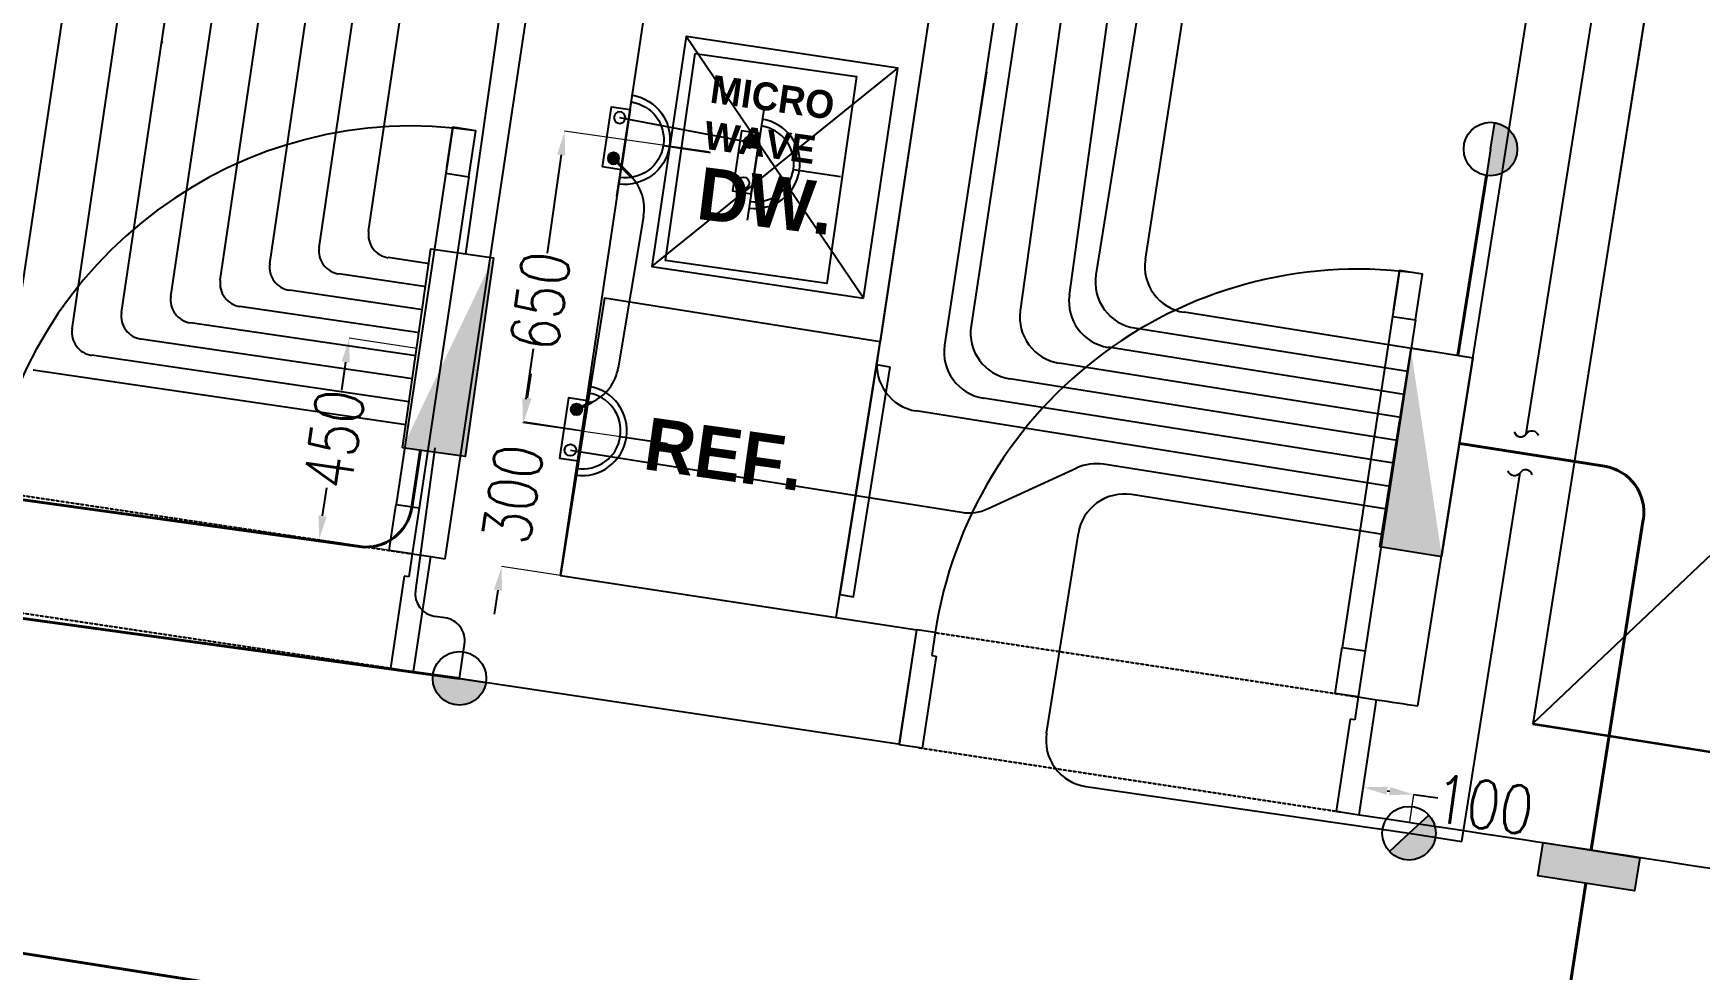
# Model space of a CAD drawing. Extents: x -678889171 to 586587, y -792238163 to 335485.
# Drawn here: x 31420 to 35003, y 39229 to 41243 of the extents above; entities that cross this region are included whole.
import ezdxf

# ---------------------------------------------------------------- set-up
doc = ezdxf.new("R2010")
doc.units = 0
doc.header["$MEASUREMENT"] = 0
for name, pattern in [('XR-A-9TH-FLOOR$0$XR-A-CORE$0$$0$HIDDEN-Z', [3, 2, -1]), ('XR-A-TYP30$0$XR-A-TYP-2-3-4-6-7-8-9-10$0$HIDDEN', [0.375, 0.25, -0.125]), ('XR-A-TYP31$0$XR-A-TYP-1-2-3-4-5-6-7-8-9$0$XR-A-TYP-2-3-4-6-7-8-9-10$0$HIDDEN', [0.375, 0.25, -0.125]), ('XR-Ducts$0$XR-A-CORE$0$$0$HIDDEN-Z', [3, 2, -1])]:
    doc.linetypes.add(name, pattern=pattern)
doc.layers.get('0').update_dxf_attribs({"color": 8})
doc.layers.get('Defpoints').update_dxf_attribs({"color": 252})
for name, color, linetype in [('1', 8, 'Continuous'), ('25MM POWER CONDUIT', 4, 'Continuous'), ('E-CUT-LINE', 1, 'Continuous'), ('E-POW-BLOCK', 4, 'Continuous'), ('E-POW-WIR-NO', 4, 'Continuous'), ('HR_LIGHT', 1, 'Continuous'), ('loop line emped', 1, 'Continuous'), ('MEP', 4, 'Continuous'), ('power ex -wire', 6, 'Continuous'), ('powr wire', 4, 'Continuous'), ('XFRB100$0$11032-XEFR-B1$0$E-POWER-PANEL', 1, 'Continuous'), ('XFRB100$0$11032-XEFR-B1$0$E-POWR-PANL', 2, 'Continuous'), ('XR-A-9TH-FLOOR$0$A-WALL', 252, 'Continuous'), ('XR-A-TYP30$0$A-ANNO-NOTE', 252, 'Continuous'), ('XR-A-TYP30$0$A-WALL', 252, 'Continuous'), ('XR-A-TYP30$0$XR-A-TYP-1-2-3-4-5-6-7-8-9$0$A-ANNO-NOTE', 252, 'Continuous'), ('XR-A-TYP30$0$XR-A-TYP-1-2-3-4-5-6-7-8-9$0$A-EQPM', 252, 'Continuous'), ('XR-A-TYP30$0$XR-A-TYP-2-3-4-6-7-8-9-10$0$A-DOOR', 252, 'Continuous'), ('XR-A-TYP30$0$XR-A-TYP-2-3-4-6-7-8-9-10$0$A-FLOR-OVHD', 252, 'XR-A-TYP30$0$XR-A-TYP-2-3-4-6-7-8-9-10$0$HIDDEN'), ('XR-A-TYP31$0$XR-A-TYP-1-2-3-4-5-6-7-8-9$0$A-WALL', 252, 'Continuous'), ('XR-A-TYP31$0$XR-A-TYP-1-2-3-4-5-6-7-8-9$0$XR-A-TYP-2-3-4-6-7-8-9-10$0$A-DOOR', 252, 'Continuous'), ('XR-A-TYP31$0$XR-A-TYP-1-2-3-4-5-6-7-8-9$0$XR-A-TYP-2-3-4-6-7-8-9-10$0$A-FLOR-OVHD', 252, 'XR-A-TYP31$0$XR-A-TYP-1-2-3-4-5-6-7-8-9$0$XR-A-TYP-2-3-4-6-7-8-9-10$0$HIDDEN'), ('XR-Ducts$0$XR-A-CORE$0$$0$61-EGY-21-AR-1-GR-0A$0$A-FLOR-OPEN', 252, 'Continuous')]:
    doc.layers.add(name, color=color, linetype=linetype)
doc.layers.add('XR-A-9TH-FLOOR$0$XR-A-CORE$0$$0$A-DOOR-OVHD', color=252, linetype='XR-A-9TH-FLOOR$0$XR-A-CORE$0$$0$HIDDEN-Z', lineweight=9)
doc.layers.add('XR-Ducts$0$XR-A-CORE$0$$0$A-DOOR-OVHD', color=252, linetype='XR-Ducts$0$XR-A-CORE$0$$0$HIDDEN-Z', lineweight=9)
doc.styles.add('Work$0$E-M.MODUL', font='romans.shx', dxfattribs={"width": 0.8})
doc.styles.add('XR-A-TYP30$0$TYPICAL TYPES$0$XREF_1BR$0$KZT', font='')
doc.styles.add('XR-A-TYP30$0$XR-A-TYP-1-2-3-4-5-6-7-8-9$0$TYPICAL TYPES$0$XREF_1BR$0$KZT', font='')
doc.styles.get('XR-A-TYP30$0$TYPICAL TYPES$0$XREF_1BR$0$KZT').set_extended_font_data('AvantGarde LT Medium', bold=True)
doc.styles.get('XR-A-TYP30$0$XR-A-TYP-1-2-3-4-5-6-7-8-9$0$TYPICAL TYPES$0$XREF_1BR$0$KZT').set_extended_font_data('AvantGarde LT Medium', bold=True)
doc.dimstyles.new('Work$0$S-DIM', dxfattribs={"dimscale": 500, "dimtxt": 0.2065, "dimasz": 0.104, "dimexe": 0, "dimexo": 0, "dimgap": 0, "dimtad": 0, "dimdec": 0, "dimzin": 0, "dimdsep": 46, "dimtxsty": 'Work$0$E-M.MODUL', "dimcen": 0.25, "dimclrd": 5, "dimclre": 5, "dimclrt": 1, "dimadec": 0, "dimazin": 0, "dimtfac": 1, "dimtdec": 0, "dimtofl": 0, "dimtmove": 0, "dimatfit": 3, "dimfxl": 1, "dimtolj": 1, "dimtzin": 0, "dimlwe": 13, "dimarcsym": 0})

# ---------------------------------------------------------------- blocks, each defined once
blk = doc.blocks.new('POWER OUTLET')
h = blk.add_hatch(color=3)
h.dxf.hatch_style = 1
h.paths.add_polyline_path([(-33.355, 31.987), (-34.062, 32.742, 0.207371), (-34.389, 31.987, 0.648776), (-32.664, 31.217)])
at = {"color": 3}
for points in [[(-33.355, 31.987), (-34.062, 32.742)], [(-33.355, 31.987), (-32.664, 31.217)]]:
    blk.add_lwpolyline(points, dxfattribs=at)
blk.add_circle((-33.355, 31.987), 1.035, dxfattribs=at)
blk = doc.blocks.new('SO1 WP')
at = {"layer": 'E-POW-BLOCK'}
h = blk.add_hatch(color=3, dxfattribs=at)
h.dxf.hatch_style = 1
edge = h.paths.add_edge_path()
edge.add_arc((-0.1064, -0.0481), 0.0303, 0, 360)
at = {"layer": 'E-POW-BLOCK', "color": 3}
for p, q in [((0, 0.2), (0, 0.45)), ((-0.3, 0), (0.3, 0))]:
    blk.add_line(p, q, dxfattribs=at)
blk.add_lwpolyline([(0.1593, 0), (-0.1593, 0), (-0.1593, -0.0988), (0.1593, -0.0988)], close=True, dxfattribs=at)
for centre in [(-0.1064, -0.0481), (0.1096, -0.0481)]:
    blk.add_circle(centre, 0.0303, dxfattribs=at)
for centre, radius, start, end in [((0, -0.0028), 0.2353, 0.68327, 179.31673), ((0, 0), 0.2, 0, 180)]:
    blk.add_arc(centre, radius, start, end, dxfattribs=at)
blk = doc.blocks.new('XFRB100$0$11032-XEFR-B1$0$PANEL1', base_point=(-100, 0))
at = {"layer": 'XFRB100$0$11032-XEFR-B1$0$E-POWR-PANL', "color": 3}
blk.add_lwpolyline([(358.7, 254.6), (-450, 254.6), (-450, 0), (358.7, 0)], close=True, dxfattribs=at)
blk.add_solid([(-450, 0), (358.7, 0), (358.7, 254.6)], dxfattribs=at)
blk = doc.blocks.new('*D2891')
at = {"layer": 'Defpoints', "color": 0, "transparency": 16777216}
for p in [(32562.4, 41032.6), (32873.1, 40988.2, 0), (32783.4, 40360.4, 0)]:
    blk.add_point(p, dxfattribs=at)
at = {"layer": 'power ex -wire', "color": 5, "lineweight": 13, "transparency": 16777216}
for p, q in [((32873.1, 40988.2), (32562.4, 41032.6)), ((32783.4, 40360.4), (32472.7, 40404.8))]:
    blk.add_line(p, q, dxfattribs=at)
at = {"layer": 'power ex -wire', "color": 5, "lineweight": -2, "transparency": 16777216}
for p, q in [((32555, 40981.1), (32524.9, 40770.3)), ((32480, 40456.3), (32495.4, 40563.9))]:
    blk.add_line(p, q, dxfattribs=at)
at = {"layer": 'power ex -wire', "color": 5, "transparency": 16777216}
for points in [[(32546.4, 40982.3), (32563.6, 40979.9), (32562.4, 41032.6)], [(32471.5, 40457.5), (32488.6, 40455.1), (32472.7, 40404.8)]]:
    blk.add_solid(points, dxfattribs=at)
at = {"layer": 'power ex -wire', "color": 1, "transparency": 16777216, "insert": (32510.1, 40667.1), "char_height": 103.25, "attachment_point": 5, "rotation": 81.8685, "style": 'Work$0$E-M.MODUL'}
blk.add_mtext('\\A1;650', dxfattribs=at)
blk = doc.blocks.new('*D2895')
at = {"layer": '25MM POWER CONDUIT', "color": 5, "lineweight": 13, "transparency": 16777216}
for p, q in [((34270.7, 39562.4), (34279.1, 39621.3)), ((34379.5, 39546.9), (34387.9, 39605.8))]:
    blk.add_line(p, q, dxfattribs=at)
at = {"layer": '25MM POWER CONDUIT', "color": 5, "lineweight": -2, "transparency": 16777216}
for p, q in [((34330.6, 39614), (34336.4, 39613.2)), ((34387.9, 39605.8), (34439.4, 39598.4))]:
    blk.add_line(p, q, dxfattribs=at)
at = {"layer": '25MM POWER CONDUIT', "color": 5, "transparency": 16777216}
for points in [[(34331.8, 39622.6), (34329.3, 39605.4), (34279.1, 39621.3)], [(34337.6, 39621.7), (34335.2, 39604.6), (34387.9, 39605.8)]]:
    blk.add_solid(points, dxfattribs=at)
at = {"layer": 'Defpoints', "color": 0, "transparency": 16777216}
for p in [(34387.9, 39605.8), (34270.7, 39562.4, 0), (34379.5, 39546.9, 0)]:
    blk.add_point(p, dxfattribs=at)
at = {"layer": '25MM POWER CONDUIT', "color": 1, "transparency": 16777216, "insert": (34538.7, 39584.3), "char_height": 103.25, "attachment_point": 5, "rotation": 351.8685, "style": 'Work$0$E-M.MODUL'}
blk.add_mtext('\\A1;100', dxfattribs=at)
blk = doc.blocks.new('h')
h = blk.add_hatch()
h.set_pattern_fill('AR-CONC', color=4)
h.set_pattern_definition([(50, (0, 0), (7.172601826008, -0.627521349826), [0.75, -8.25]), (355, (0, 0), (-1.38751333613, 7.521921337), [0.6, -6.6]), (100.45144446, (0.598, -0.052), (5.78508846727, 6.894399909686), [0.63740192, -7.01142112]), (46.1842, (0, 2), (10.672413306716, -1.65519280793), [1.125, -12.375]), (96.63563549, (0.889, 1.862), (9.34661945674, 9.74118600775), [0.95610342, -10.5171376]), (351.18416399, (0, 2), (9.34661945055, 9.7411860027), [0.9, -9.90000001]), (21, (1, 1.5), (5.969070521185, -4.026188906653), [0.75, -8.25]), (326, (1, 1.5), (2.433153319216, 7.25150045047), [0.6, -6.6]), (71.45144474, (1.4974, 1.1645), (8.4022237673, 3.225311528064), [0.6374019, -7.01142112]), (37.5, (0, 0), (0.121598553173, 3.328938538313), [0, -6.52, 0, -6.7, 0, -6.625]), (7.5, (0, 0), (2.630695374421, 3.944117118824), [0, -3.82, 0, -6.37, 0, -2.525]), (327.5, (-2.23, 0), (5.338224361724, -0.225548717344), [0, -2.5, 0, -7.8, 0, -10.35]), (317.5, (-3.23, 0), (5.831861693424, 1.001049823323), [0, -3.25, 0, -5.18, 0, -7.35])])
h.paths.add_polyline_path([(648500834.4, 819108045.9), (648500906.7, 819108048.8), (648500915.2, 819107838.8), (648500843, 819107835.9)])
at = {"color": 4}
blk.add_lwpolyline([(648500834.4, 819108045.9), (648500906.7, 819108048.8), (648500915.2, 819107838.8), (648500843, 819107835.9)], close=True, dxfattribs=at)
blk = doc.blocks.new('CW_0.000')
blk.add_lwpolyline([(0, -26, 0.66), (0, 0, -0.66), (0, 26, 0.97)], format="xyb")
blk = doc.blocks.new('*D3046')
at = {"layer": '1', "color": 5, "lineweight": 13, "transparency": 16777216}
for p, q in [((32244.3, 40565.2), (32099.3, 40586.9)), ((32179.3, 40131.7), (32034.4, 40153.4))]:
    blk.add_line(p, q, dxfattribs=at)
at = {"layer": '1', "color": 5, "lineweight": -2, "transparency": 16777216}
for p, q in [((32091.6, 40535.5), (32082.6, 40475.2)), ((32042.1, 40204.8), (32051.1, 40265.1))]:
    blk.add_line(p, q, dxfattribs=at)
at = {"layer": '1', "color": 5, "transparency": 16777216}
for points in [[(32083, 40536.8), (32100.2, 40534.2), (32099.3, 40586.9)], [(32033.5, 40206.1), (32050.7, 40203.5), (32034.4, 40153.4)]]:
    blk.add_solid(points, dxfattribs=at)
at = {"layer": 'Defpoints', "color": 0, "transparency": 16777216}
for p in [(32244.3, 40565.2, 0), (32034.4, 40153.4), (32179.3, 40131.7, 0)]:
    blk.add_point(p, dxfattribs=at)
at = {"layer": '1', "color": 1, "transparency": 16777216, "insert": (32066.9, 40370.2), "char_height": 103.25, "attachment_point": 5, "rotation": 81.4847, "style": 'Work$0$E-M.MODUL'}
blk.add_mtext('\\A1;450', dxfattribs=at)
blk = doc.blocks.new('*D3049')
at = {"layer": '1', "color": 5, "lineweight": -2, "transparency": 16777216}
for p, q in [((32482.6, 40458.8), (32490.5, 40510.2)), ((32419.1, 40045), (32411.2, 39993.6))]:
    blk.add_line(p, q, dxfattribs=at)
at = {"layer": '1', "color": 5, "lineweight": 13, "transparency": 16777216}
for p, q in [((32600.9, 40388), (32474.7, 40407.4)), ((32553.2, 40077), (32427, 40096.4))]:
    blk.add_line(p, q, dxfattribs=at)
at = {"layer": '1', "color": 5, "transparency": 16777216}
for points in [[(32474, 40460.1), (32491.2, 40457.4), (32474.7, 40407.4)], [(32410.5, 40046.3), (32427.7, 40043.7), (32427, 40096.4)]]:
    blk.add_solid(points, dxfattribs=at)
at = {"layer": 'Defpoints', "color": 0, "transparency": 16777216}
for p in [(32600.9, 40388, 0), (32427, 40096.4), (32553.2, 40077, 0)]:
    blk.add_point(p, dxfattribs=at)
at = {"layer": '1', "color": 1, "transparency": 16777216, "insert": (32450.8, 40251.9), "char_height": 103.25, "attachment_point": 5, "rotation": 81.2744, "style": 'Work$0$E-M.MODUL'}
blk.add_mtext('\\A1;300', dxfattribs=at)
blk = doc.blocks.new('deef')
at = {"layer": 'E-POW-BLOCK'}
h = blk.add_hatch(color=6, dxfattribs=at)
h.dxf.hatch_style = 1
edge = h.paths.add_edge_path()
edge.add_arc((84064.2, 48929), 12.4, 0, 360)
at = {"layer": 'E-POW-BLOCK', "color": 6}
for p, q in [((84044.9, 48849.5, 0), (84043.6, 49095.6, 0)), ((83962.2, 48972.1, 0), (83859.6, 48971.6, 0))]:
    blk.add_line(p, q, dxfattribs=at)
at = {"layer": 'E-POW-BLOCK', "color": 6, "elevation": 0}
blk.add_lwpolyline([(84043.9, 49037.9), (84044.6, 48907.2), (84085.1, 48907.4), (84084.4, 49038.1)], close=True, dxfattribs=at)
at = {"layer": 'E-POW-BLOCK', "color": 6}
for centre in [(84063.7, 49017.6, 0), (84064.2, 48929, 0)]:
    blk.add_circle(centre, 12.4, dxfattribs=at)
for centre, radius, start, end in [((84045.4, 48972.6, 0), 96.5, 90.9854, 269.6188), ((84044.2, 48972.6, 0), 82, 90.3021, 270.3021)]:
    blk.add_arc(centre, radius, start, end, dxfattribs=at)
blk = doc.blocks.new('XR-Ducts')
at = {"layer": 'XR-Ducts$0$XR-A-CORE$0$$0$61-EGY-21-AR-1-GR-0A$0$A-FLOR-OPEN'}
blk.add_line((37444.6, 26236.2), (40238.1, 28888.8), dxfattribs=at)
at = {"layer": 'XR-Ducts$0$XR-A-CORE$0$$0$A-DOOR-OVHD'}
blk.add_lwpolyline([(37924.5, 29254.5), (39191.4, 29052.9), (41276.6, 28726), (41299, 28872.3), (41540.2, 28835.9), (42885.4, 28617.1), (42789.3, 28024.9), (42385.3, 25455.9), (37444.6, 26236.2), (37655.5, 27559.1)], close=True, dxfattribs=at)
blk = doc.blocks.new('*U1308')
for p, q in [((710, 920), (710, 200)), ((760, 920), (760, 200)), ((-200, -150), (-200, 100)), ((-160, 100), (-200, 100)), ((-160, 100), (-160, 50)), ((760, 100), (760, 50)), ((760, 100), (800, 100)), ((800, -150), (800, 100)), ((-160, 50), (-150, 50)), ((-150, 50), (-150, -150)), ((750, 50), (750, -150)), ((760, 50), (750, 50)), ((-150, -150), (-200, -150)), ((750, -150), (800, -150))]:
    blk.add_line(p, q)
for points in [[(710, 920), (760, 920), (760, 1020), (710, 1020), (710, 933), (710, 1020)], [(710, 200), (760, 200), (760, 100), (710, 100), (710, 187)]]:
    blk.add_lwpolyline(points, close=True)
blk.add_arc((760, 100), 920, 90, 180)
at = {"layer": 'XR-A-TYP31$0$XR-A-TYP-1-2-3-4-5-6-7-8-9$0$XR-A-TYP-2-3-4-6-7-8-9-10$0$A-FLOR-OVHD'}
for p, q in [((-160, 100), (760, 100)), ((-160, -150), (760, -150))]:
    blk.add_line(p, q, dxfattribs=at)
blk = doc.blocks.new('XR-A-TYP31')
at = {"layer": 'XR-A-TYP31$0$XR-A-TYP-1-2-3-4-5-6-7-8-9$0$A-WALL'}
for p, q in [((35106.2, 26590.6), (35501.1, 29228.1)), ((35353.6, 26554.9), (35711.3, 28943.8)), ((35037.9, 26348.3, 0), (35074.9, 26595.3, 0)), ((35074.9, 26595.3, 0), (35106.2, 26590.6, 0)), ((35037.9, 26348.3), (36079.6, 26192.5))]:
    blk.add_line(p, q, dxfattribs=at)
at = {"layer": 'XR-A-TYP31$0$XR-A-TYP-1-2-3-4-5-6-7-8-9$0$XR-A-TYP-2-3-4-6-7-8-9-10$0$A-DOOR', "extrusion": (-3.59521e-11, 1.16724e-11, -1), "xscale": -1, "zscale": -1, "rotation": 8.515305772332562}
blk.add_blockref('*U1308', (-34268.9, 26614.9, 0), dxfattribs=at)
blk = doc.blocks.new('*U1351')
for p, q in [((710, 920), (710, 200)), ((760, 920), (760, 200)), ((-200, -150), (-200, 100)), ((-160, 100), (-200, 100)), ((-160, 100), (-160, 50)), ((760, 100), (760, 50)), ((760, 100), (800, 100)), ((800, -150), (800, 100)), ((-160, 50), (-150, 50)), ((-150, 50), (-150, -150)), ((750, 50), (750, -150)), ((760, 50), (750, 50)), ((-150, -150), (-200, -150)), ((750, -150), (800, -150))]:
    blk.add_line(p, q)
for points in [[(710, 920), (760, 920), (760, 1020), (710, 1020), (710, 933), (710, 1020)], [(710, 200), (760, 200), (760, 100), (710, 100), (710, 187)]]:
    blk.add_lwpolyline(points, close=True)
blk.add_arc((760, 100), 920, 90, 180)
at = {"layer": 'XR-A-TYP30$0$XR-A-TYP-2-3-4-6-7-8-9-10$0$A-FLOR-OVHD'}
for p, q in [((-160, 100), (760, 100)), ((-160, -150), (760, -150))]:
    blk.add_line(p, q, dxfattribs=at)
blk = doc.blocks.new('XR-A-TYP30')
at = {"layer": 'XR-A-TYP30$0$A-WALL'}
for p, q in [((36082.5, 26190.8, 0), (36119.9, 26438, 0)), ((37071.1, 26040.3, 0), (37108.5, 26287.5, 0))]:
    blk.add_line(p, q, dxfattribs=at)
for points in [[(37197.4, 26274.1), (37778.3, 29948.5), (37896.9, 29930.3), (37855.7, 29669.9)], [(37921.7, 29254.5), (37444.4, 26235)], [(35353.6, 26554.9), (36119.9, 26438)], [(37444.4, 26235), (39933.6, 25842.9)]]:
    blk.add_lwpolyline(points, dxfattribs=at)
at = {"layer": 'XR-A-TYP30$0$A-WALL', "elevation": 0}
for points in [[(37108.5, 26287.5, 0.000037), (37197.4, 26274.1)], [(37071.1, 26040.3, -0.002795), (39895, 25598.2)]]:
    blk.add_lwpolyline(points, format="xyb", dxfattribs=at)
at = {"layer": 'XR-A-TYP30$0$XR-A-TYP-1-2-3-4-5-6-7-8-9$0$A-EQPM'}
blk.add_line((36312.3, 28853.8, 0), (36041, 27057, 0), dxfattribs=at)
at = {"layer": 'XR-A-TYP30$0$XR-A-TYP-1-2-3-4-5-6-7-8-9$0$A-EQPM', "extrusion": (9.68819e-10, 6.75217e-09, 1), "elevation": 0}
for points in [[(36005.6, 27151.1), (36079.4, 27645.7), (35624, 27713.7), (35550.1, 27219.2)], [(35643.6, 27677.4), (35990.1, 27627.8), (35926.4, 27182.4), (35580, 27231.9)]]:
    blk.add_lwpolyline(points, close=True, dxfattribs=at)
for points in [[(36005.6, 27151.1), (35624, 27713.7)], [(35550.1, 27219.2), (36079.4, 27645.7)]]:
    blk.add_lwpolyline(points, dxfattribs=at)
at = {"layer": 'XR-A-TYP30$0$XR-A-TYP-1-2-3-4-5-6-7-8-9$0$A-EQPM', "elevation": 0}
for points in [[(35946.8, 26464.4), (36041, 27057), (35448.4, 27151.2), (35353.6, 26554.9)], [(36062.8, 27002.9), (36033.1, 27007.6), (35954.6, 26513.8), (35984.2, 26509.1)]]:
    blk.add_lwpolyline(points, close=True, dxfattribs=at)
at = {"layer": 'XR-A-TYP30$0$XR-A-TYP-2-3-4-6-7-8-9-10$0$A-DOOR', "extrusion": (-1.91238e-10, 3.51161e-11, -1), "xscale": -1, "zscale": -1, "rotation": 8.655017705359624}
blk.add_blockref('*U1351', (-36302.6, 26309, 0), dxfattribs=at)
at = {"layer": 'XR-A-TYP30$0$A-ANNO-NOTE', "extrusion": (1.89472e-10, 1.04236e-09, 1), "insert": (35650.3, 27377.8, 0), "char_height": 112.5, "width": 1932.754, "attachment_point": 4, "text_direction": (0.992593, -0.121491, 0), "style": 'XR-A-TYP30$0$TYPICAL TYPES$0$XREF_1BR$0$KZT'}
blk.add_mtext('DW.', dxfattribs=at)
at = {"layer": 'XR-A-TYP30$0$A-ANNO-NOTE', "extrusion": (1.16269e-09, 7.98111e-09, 1), "insert": (35706.4, 26815.8, 0), "char_height": 112.5, "width": 1932.754, "attachment_point": 5, "text_direction": (0.990268, -0.139173, 0), "style": 'XR-A-TYP30$0$TYPICAL TYPES$0$XREF_1BR$0$KZT'}
blk.add_mtext('REF.', dxfattribs=at)
at = {"layer": 'XR-A-TYP30$0$XR-A-TYP-1-2-3-4-5-6-7-8-9$0$A-ANNO-NOTE', "extrusion": (9.68819e-10, 6.75217e-09, 1), "insert": (35670.4, 27552.1, 0), "char_height": 60, "width": 1932.754, "attachment_point": 4, "text_direction": (0.990268, -0.139173, 0), "style": 'XR-A-TYP30$0$XR-A-TYP-1-2-3-4-5-6-7-8-9$0$TYPICAL TYPES$0$XREF_1BR$0$KZT'}
blk.add_mtext('MICRO\\PWAVE', dxfattribs=at)

msp = doc.modelspace()

# ---------------------------------------------------------------- block references
at = {"layer": 'XR-A-9TH-FLOOR$0$A-WALL'}
msp.add_blockref('XR-Ducts', (-2800.4, 13522.1), dxfattribs=at)

# ---------------------------------------------------------------- next in the draw order: linework, layer by layer
at = {"layer": 'XR-A-9TH-FLOOR$0$XR-A-CORE$0$$0$A-DOOR-OVHD'}
msp.add_lwpolyline([(37852.8, 39251.6), (34644.1, 39758.4), (34855.1, 41081.2), (35124.1, 42776.6), (36391, 42575), (38476.1, 42248.1), (38498.6, 42394.4), (38739.7, 42358), (40084.9, 42139.2), (39988.9, 41547), (39890.4, 40920.5)], dxfattribs=at)

# ---------------------------------------------------------------- next in the draw order: block references
at = {"layer": 'XR-A-9TH-FLOOR$0$A-WALL'}
msp.add_blockref('XR-A-TYP31', (-2800.4, 13522.1), dxfattribs=at)

# ---------------------------------------------------------------- next in the draw order: linework, layer by layer
at = {"color": 240, "true_color": 0xed1f24}
for p, q in [((32235.6, 40499.9, 0), (31651.7, 40585.3, 0)), ((32228.4, 40450.5, 0), (31545.5, 40550.3, 0))]:
    msp.add_line(p, q, dxfattribs=at)
at = {"color": 240, "true_color": 0xed1f24, "extrusion": (-4.86012e-09, -3.37945e-08, 1)}
msp.add_arc((31658.9, 40634.7, 0), 50, 171.5724, 261.685, dxfattribs=at)
at = {"color": 240, "true_color": 0xed1f24, "extrusion": (-2.51954e-09, -1.77798e-08, 1)}
msp.add_arc((31552.8, 40599.7, 0), 50, 171.5926, 261.685, dxfattribs=at)
at = {"layer": 'HR_LIGHT', "color": 5}
msp.add_arc((31796, 41212, 0), 100, 171.8932, 174.6037, dxfattribs=at)
at = {"layer": 'loop line emped', "color": 3}
for p, q in [((31377.9, 40574.9, 0), (32054.3, 45091.2, 0)), ((32451.5, 41486.5, 0), (32349.6, 40768.3, 0)), ((32271.8, 40747.3, 0), (32183.1, 40760.3, 0)), ((32264.5, 40697.8, 0), (32076.9, 40725.3, 0)), ((32257.3, 40648.4, 0), (31970.6, 40690.3, 0)), ((32250.1, 40598.9, 0), (31864.3, 40655.3, 0)), ((32242.8, 40549.4, 0), (31758, 40620.3, 0)), ((32221.2, 40401, 0), (31420.1, 40518.1, 0)), ((32283.5, 40351.4, 0), (32241.5, 40045.1, 0)), ((32304.7, 39986, 0), (32284.2, 39988.8, 0)), ((32336.3, 39855.6), (32347.3, 39929.1))]:
    msp.add_line(p, q, dxfattribs=at)
for centre, start, end in [((32190.3, 40809.7, 0), 171.5959, 261.685), ((32291, 40038.4, 0), 172.1939, 262.1939), ((32297.9, 39936.5, 0), 351.4847, 82.1939)]:
    msp.add_arc(centre, 50, start, end, dxfattribs=at)
at = {"layer": 'loop line emped', "color": 3, "extrusion": (-1.46855e-09, -1.05886e-08, 1)}
msp.add_arc((32084.1, 40774.7, 0), 50, 171.5959, 261.685, dxfattribs=at)
at = {"layer": 'loop line emped', "color": 3, "extrusion": (-1.78661e-09, -1.27649e-08, 1)}
msp.add_arc((31977.8, 40739.7, 0), 50, 171.5959, 261.685, dxfattribs=at)
at = {"layer": 'loop line emped', "color": 3, "extrusion": (-3.05102e-09, -2.14163e-08, 1)}
msp.add_arc((31871.6, 40704.7, 0), 50, 171.5959, 261.685, dxfattribs=at)
at = {"layer": 'loop line emped', "color": 3, "extrusion": (-5.42738e-09, -3.76759e-08, 1)}
msp.add_arc((31765.2, 40669.7, 0), 50, 171.5724, 261.685, dxfattribs=at)
at = {"layer": 'powr wire', "color": 6, "lineweight": 40}
for p, q in [((32252.4, 40346.3, 0), (32234, 40223.2, 0)), ((32121.4, 40139, 0), (31190, 40268.3, 0))]:
    msp.add_line(p, q, dxfattribs=at)
at = {"layer": 'powr wire', "color": 4, "lineweight": 40}
msp.add_line((32336.3, 39855.6), (31042.5, 40033), dxfattribs=at)
at = {"layer": 'powr wire', "color": 6, "lineweight": 40, "extrusion": (1.17796e-08, -3.13013e-11, 1)}
msp.add_arc((32135.1, 40238, 0), 100, 262.0952, 351.4847, dxfattribs=at)

# ---------------------------------------------------------------- next in the draw order: block references
at = {"layer": 'E-POW-BLOCK', "xscale": 55.67728743761145, "yscale": 55.67728743761145, "zscale": 55.67728743761145, "rotation": 38.97536597334935}
msp.add_blockref('POWER OUTLET', (34900.3, 39639.2), dxfattribs=at)
at = {"layer": 'XFRB100$0$11032-XEFR-B1$0$E-POWER-PANEL', "extrusion": (1.04384e-12, -1.48155e-13, -1), "xscale": 0.5338596938492439, "yscale": 0.5338596938492439, "zscale": 0.5338596938492439, "rotation": 278.0782081709143}
msp.add_blockref('XFRB100$0$11032-XEFR-B1$0$PANEL1', (-32382.9, 40574.9, 0), dxfattribs=at)
at = {"layer": 'XR-A-9TH-FLOOR$0$A-WALL'}
msp.add_blockref('XR-A-TYP30', (-2800.4, 13522.1), dxfattribs=at)

# ---------------------------------------------------------------- next in the draw order: dimensions: what is measured, and where the dimension line sits
at = {"layer": '1', "color": 4}
dim = msp.add_aligned_dim(p1=(32244.3, 40565.2, 0), p2=(32179.3, 40131.7, 0), distance=-146.6, text='450', dimstyle='Work$0$S-DIM', dxfattribs=at)
dim.commit()
dim.dimension.update_dxf_attribs({"geometry": '*D3046', "text_midpoint": (32066.9, 40370.2)})

# ---------------------------------------------------------------- next in the draw order: linework, layer by layer
at = {"color": 240, "true_color": 0xed1f24}
for p, q in [((34630.4, 48472.5, 0), (33541.9, 40646.2, 0)), ((31609.5, 40642.1, 0), (32688.9, 47927.7, 0)), ((31503.3, 40607, 0), (32572.9, 47844, 0)), ((33802.3, 41334.2, 0), (33704.8, 40723.6, 0)), ((33469.5, 41160.2, 0), (33451.8, 41045.2, 0)), ((34375.1, 40515.7, 0), (33787.8, 40609, 0)), ((34360, 40416.8, 0), (33625.3, 40533.6, 0))]:
    msp.add_line(p, q, dxfattribs=at)
at = {"color": 240, "true_color": 0xed1f24, "extrusion": (-4.17872e-08, -1.31832e-07, 1)}
msp.add_arc((33803.5, 40707.8, 0), 100, 170.9256, 260.9669, dxfattribs=at)
at = {"color": 240, "true_color": 0xed1f24, "extrusion": (-2.13257e-08, -3.12472e-09, 1)}
msp.add_arc((33641, 40632.4, 0), 100, 172.082, 260.9669, dxfattribs=at)
at = {"layer": '1', "color": 4}
for p, q in [((32680.7, 41061.4, 0), (32960.1, 41008.5, 0)), ((32732, 40848.8, 0), (32677.8, 40523.7, 0)), ((34377.9, 39522.6, 0), (34491.3, 39504.7))]:
    msp.add_line(p, q, dxfattribs=at)
at = {"layer": '1', "color": 4, "extrusion": (7.07458e-07, 4.02217e-07, 1)}
msp.add_arc((32633.4, 40865.3, 0), 100, 350.526, 44.1366, dxfattribs=at)
at = {"layer": '1', "color": 4, "extrusion": (-1.6419e-06, 7.94269e-07, 1)}
msp.add_arc((32579.1, 40540.2, 0), 100, 294.7436, 350.526, dxfattribs=at)
at = {"layer": 'E-POW-WIR-NO', "color": 4}
for p, q in [((34629.9, 40381.7), (34980, 42596)), ((34491.3, 39504.7), (34616.7, 40297.6))]:
    msp.add_line(p, q, dxfattribs=at)
at = {"layer": 'loop line emped', "color": 3}
for p, q in [((33647.6, 40680, 0), (34790.9, 48900.7, 0)), ((31715.8, 40677.1, 0), (32840.2, 48266.2, 0)), ((31822.1, 40712, 0), (32743.7, 46950.2, 0)), ((31928.4, 40747, 0), (32622.9, 45448.2, 0)), ((34128.7, 45199.3, 0), (33436.2, 40613.5, 0)), ((34075.1, 45173.2, 0), (33379.4, 40572, 0)), ((33811, 40756.8, 0), (34431.2, 44764.4, 0)), ((32034.6, 40782, 0), (32546.6, 44247.4, 0)), ((32140.9, 40817, 0), (32630.9, 44133.8, 0)), ((33389, 41563.2, 0), (33234.9, 40544.3, 0)), ((34423.5, 40558.6), (33894.1, 40642.8, 0)), ((34367.6, 40466.3, 0), (33730.9, 40567.5, 0)), ((34352.5, 40367.4, 0), (33519.4, 40499.8, 0)), ((34345, 40318, 0), (33462.6, 40458.2, 0)), ((34337.5, 40268.5, 0), (33318.1, 40430.6, 0)), ((32574.7, 40346.5, 0), (33415.6, 40212.8, 0)), ((33473, 40220.6, 0), (33663.7, 40308, 0)), ((34329.9, 40219.1, 0), (33721.1, 40315.9, 0)), ((34321.7, 40164.8, 0), (33781.3, 40250.7, 0)), ((33598.6, 39737.9, 0), (33666.9, 40167.6, 0)), ((33683, 39623.2, 0), (34377.9, 39522.6, 0))]:
    msp.add_line(p, q, dxfattribs=at)
at = {"layer": 'loop line emped', "color": 3, "extrusion": (-2.37494e-08, -1.83703e-08, 1)}
msp.add_arc((33909.8, 40741.5, 0), 100, 171.2032, 260.9669, dxfattribs=at)
at = {"layer": 'loop line emped', "color": 3, "extrusion": (-2.12808e-08, -2.84213e-09, 1)}
msp.add_arc((33746.6, 40666.2, 0), 100, 172.082, 260.9669, dxfattribs=at)
at = {"layer": 'loop line emped', "color": 3, "extrusion": (-6.71421e-08, -2.91321e-07, 1)}
msp.add_arc((33535.1, 40598.6, 0), 100, 171.4128, 260.9669, dxfattribs=at)
at = {"layer": 'loop line emped', "color": 3, "extrusion": (-5.93772e-08, -2.42478e-07, 1)}
msp.add_arc((33478.3, 40557, 0), 100, 171.4022, 260.9669, dxfattribs=at)
at = {"layer": 'loop line emped', "color": 3, "extrusion": (-2.22478e-08, -8.92492e-09, 1)}
msp.add_arc((33333.8, 40529.3, 0), 100, 171.402, 260.9669, dxfattribs=at)
at = {"layer": 'loop line emped', "color": 3, "extrusion": (-1.85472e-08, 1.4353e-08, 1)}
msp.add_arc((33705.4, 40217.1, 0), 100, 80.9669, 114.6207, dxfattribs=at)
at = {"layer": 'loop line emped', "color": 3, "extrusion": (-1.71033e-08, 2.34354e-08, 1)}
msp.add_arc((33765.6, 40151.9, 0), 100, 80.9669, 170.9669, dxfattribs=at)
at = {"layer": 'loop line emped', "color": 3, "extrusion": (-6.4673e-08, 1.15004e-07, 1)}
msp.add_arc((33431.3, 40311.5, 0), 100, 260.9669, 294.6207, dxfattribs=at)
at = {"layer": 'loop line emped', "color": 3, "extrusion": (5.46668e-09, 4.67595e-08, 1)}
msp.add_arc((33697.3, 39722.2, 0), 100, 170.9669, 261.7597, dxfattribs=at)
at = {"layer": 'powr wire', "color": 4, "lineweight": 40}
for p, q in [((32667.4, 40973.8, 0), (32705.2, 40934.9, 0)), ((32587.9, 40434.1, 0), (32621, 40449.4, 0))]:
    msp.add_line(p, q, dxfattribs=at)
at = {"layer": 'powr wire', "color": 3, "lineweight": 40}
msp.add_line((34544.2, 40936.6, 0), (34483.1, 40549.6, 0), dxfattribs=at)
at = {"layer": 'powr wire', "color": 6, "lineweight": 40}
for p, q in [((34486.8, 40360.9, 0), (34798.4, 40311.6, 0)), ((34769.2, 39486.7, 0), (34881.5, 40197.2, 0)), ((34758.3, 39415.2), (34688, 38959.9))]:
    msp.add_line(p, q, dxfattribs=at)
msp.add_lwpolyline([(30737.1, 39368.1), (39433.9, 38002.3), (43509.6, 37324.1), (45579.6, 36970.1), (46946.1, 36723.4), (49897.3, 36191.8), (56597.6, 34961.6), (61342.9, 34034.7), (65596.6, 33146)], dxfattribs=at)
msp.add_arc((34782.8, 40212.8, 0), 100, 351.0172, 81.0172, dxfattribs=at)

# ---------------------------------------------------------------- next in the draw order: block references
at = {"layer": 'E-CUT-LINE'}
for p, rotation in [((34629.9, 40381.7), 261.0171996988043), ((34616.7, 40297.6), 81.01719969880436)]:
    msp.add_blockref('CW_0.000', p, dxfattribs=dict(at, rotation=rotation))
at = {"layer": 'E-POW-BLOCK', "extrusion": (-3.17048e-07, -2.09266e-06, 1), "xscale": 410.1995351285429, "yscale": 410.1995351285429, "zscale": 410.1995351285429, "rotation": 261.418001970948}
for p in [(32973.1, 40962.4, -0.1), (32600.9, 40388, -0.1)]:
    msp.add_blockref('SO1 WP', p, dxfattribs=at)
at = {"layer": 'E-POW-BLOCK', "xscale": 55.67728743761145, "yscale": 55.67728743761145, "zscale": 55.67728743761145}
for p, rotation in [((34790.7, 43555.9, 0), 128.4989733994206), ((36158.8, 41379.7, 0), 90.0000000004097)]:
    msp.add_blockref('POWER OUTLET', p, dxfattribs=dict(at, rotation=rotation))
at = {"layer": 'MEP', "rotation": 258.6923183004774}
msp.add_blockref('h', (-676016460.7, 796560603.4, 0), dxfattribs=at)
at = {"layer": 'powr wire', "color": 4, "lineweight": 40, "extrusion": (4.67789e-08, -6.32435e-09, 1), "xscale": -1, "rotation": 351.653963516766}
msp.add_blockref('deef', (108739.2, -19639, 0), dxfattribs=at)
at = {"layer": 'XFRB100$0$11032-XEFR-B1$0$E-POWER-PANEL', "extrusion": (-1.04122e-12, 1.64592e-13, -1), "xscale": -0.5338596938492439, "yscale": 0.5338596938492436, "zscale": 0.5338596938492434, "rotation": 98.98279600125716}
msp.add_blockref('XFRB100$0$11032-XEFR-B1$0$PANEL1', (-34352.3, 40381.1, 0), dxfattribs=at)

# ---------------------------------------------------------------- next in the draw order: dimensions: what is measured, and where the dimension line sits
at = {"layer": '1', "color": 4}
dim = msp.add_aligned_dim(p1=(32600.9, 40388, 0), p2=(32553.2, 40077, 0), distance=-127.7, text='300', dimstyle='Work$0$S-DIM', dxfattribs=at)
dim.commit()
dim.dimension.update_dxf_attribs({"geometry": '*D3049', "text_midpoint": (32450.8, 40251.9)})
at = {"layer": '25MM POWER CONDUIT'}
dim = msp.add_linear_dim(base=(34387.9, 39605.8, 0), p1=(34270.7, 39562.4, 0), p2=(34379.5, 39546.9, 0), angle=351.8685, text='100', dimstyle='Work$0$S-DIM', dxfattribs=at)
dim.commit()
dim.dimension.update_dxf_attribs({"geometry": '*D2895', "text_midpoint": (34538.7, 39584.3, 0)})
at = {"layer": 'power ex -wire'}
dim = msp.add_linear_dim(base=(32562.4, 41032.6, 0), p1=(32783.4, 40360.4, 0), p2=(32873.1, 40988.2, 0), angle=81.8685, text='650', dimstyle='Work$0$S-DIM', dxfattribs=at)
dim.commit()
dim.dimension.update_dxf_attribs({"geometry": '*D2891', "text_midpoint": (32510.1, 40667.1, 0), "dimtype": 160})

doc.saveas('drawing.dxf')
